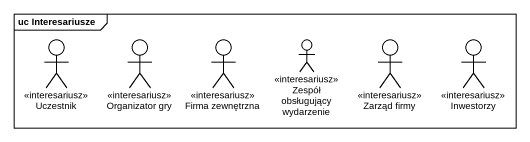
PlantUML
@startuml
mainframe uc Interesariusze
actor Uczestnik <<interesariusz>>
actor "Organizator gry" as Organizator_gry <<interesariusz>>
actor "Firma zewnętrzna" as Firma_zewnętrzna <<interesariusz>>
actor "Zespół obsługujący wydarzenie" as Zespół_obsługujący <<interesariusz>>
actor "Zarząd firmy" as Zarząd_firmy <<interesariusz>>
actor Inwestorzy <<interesariusz>>
@enduml
